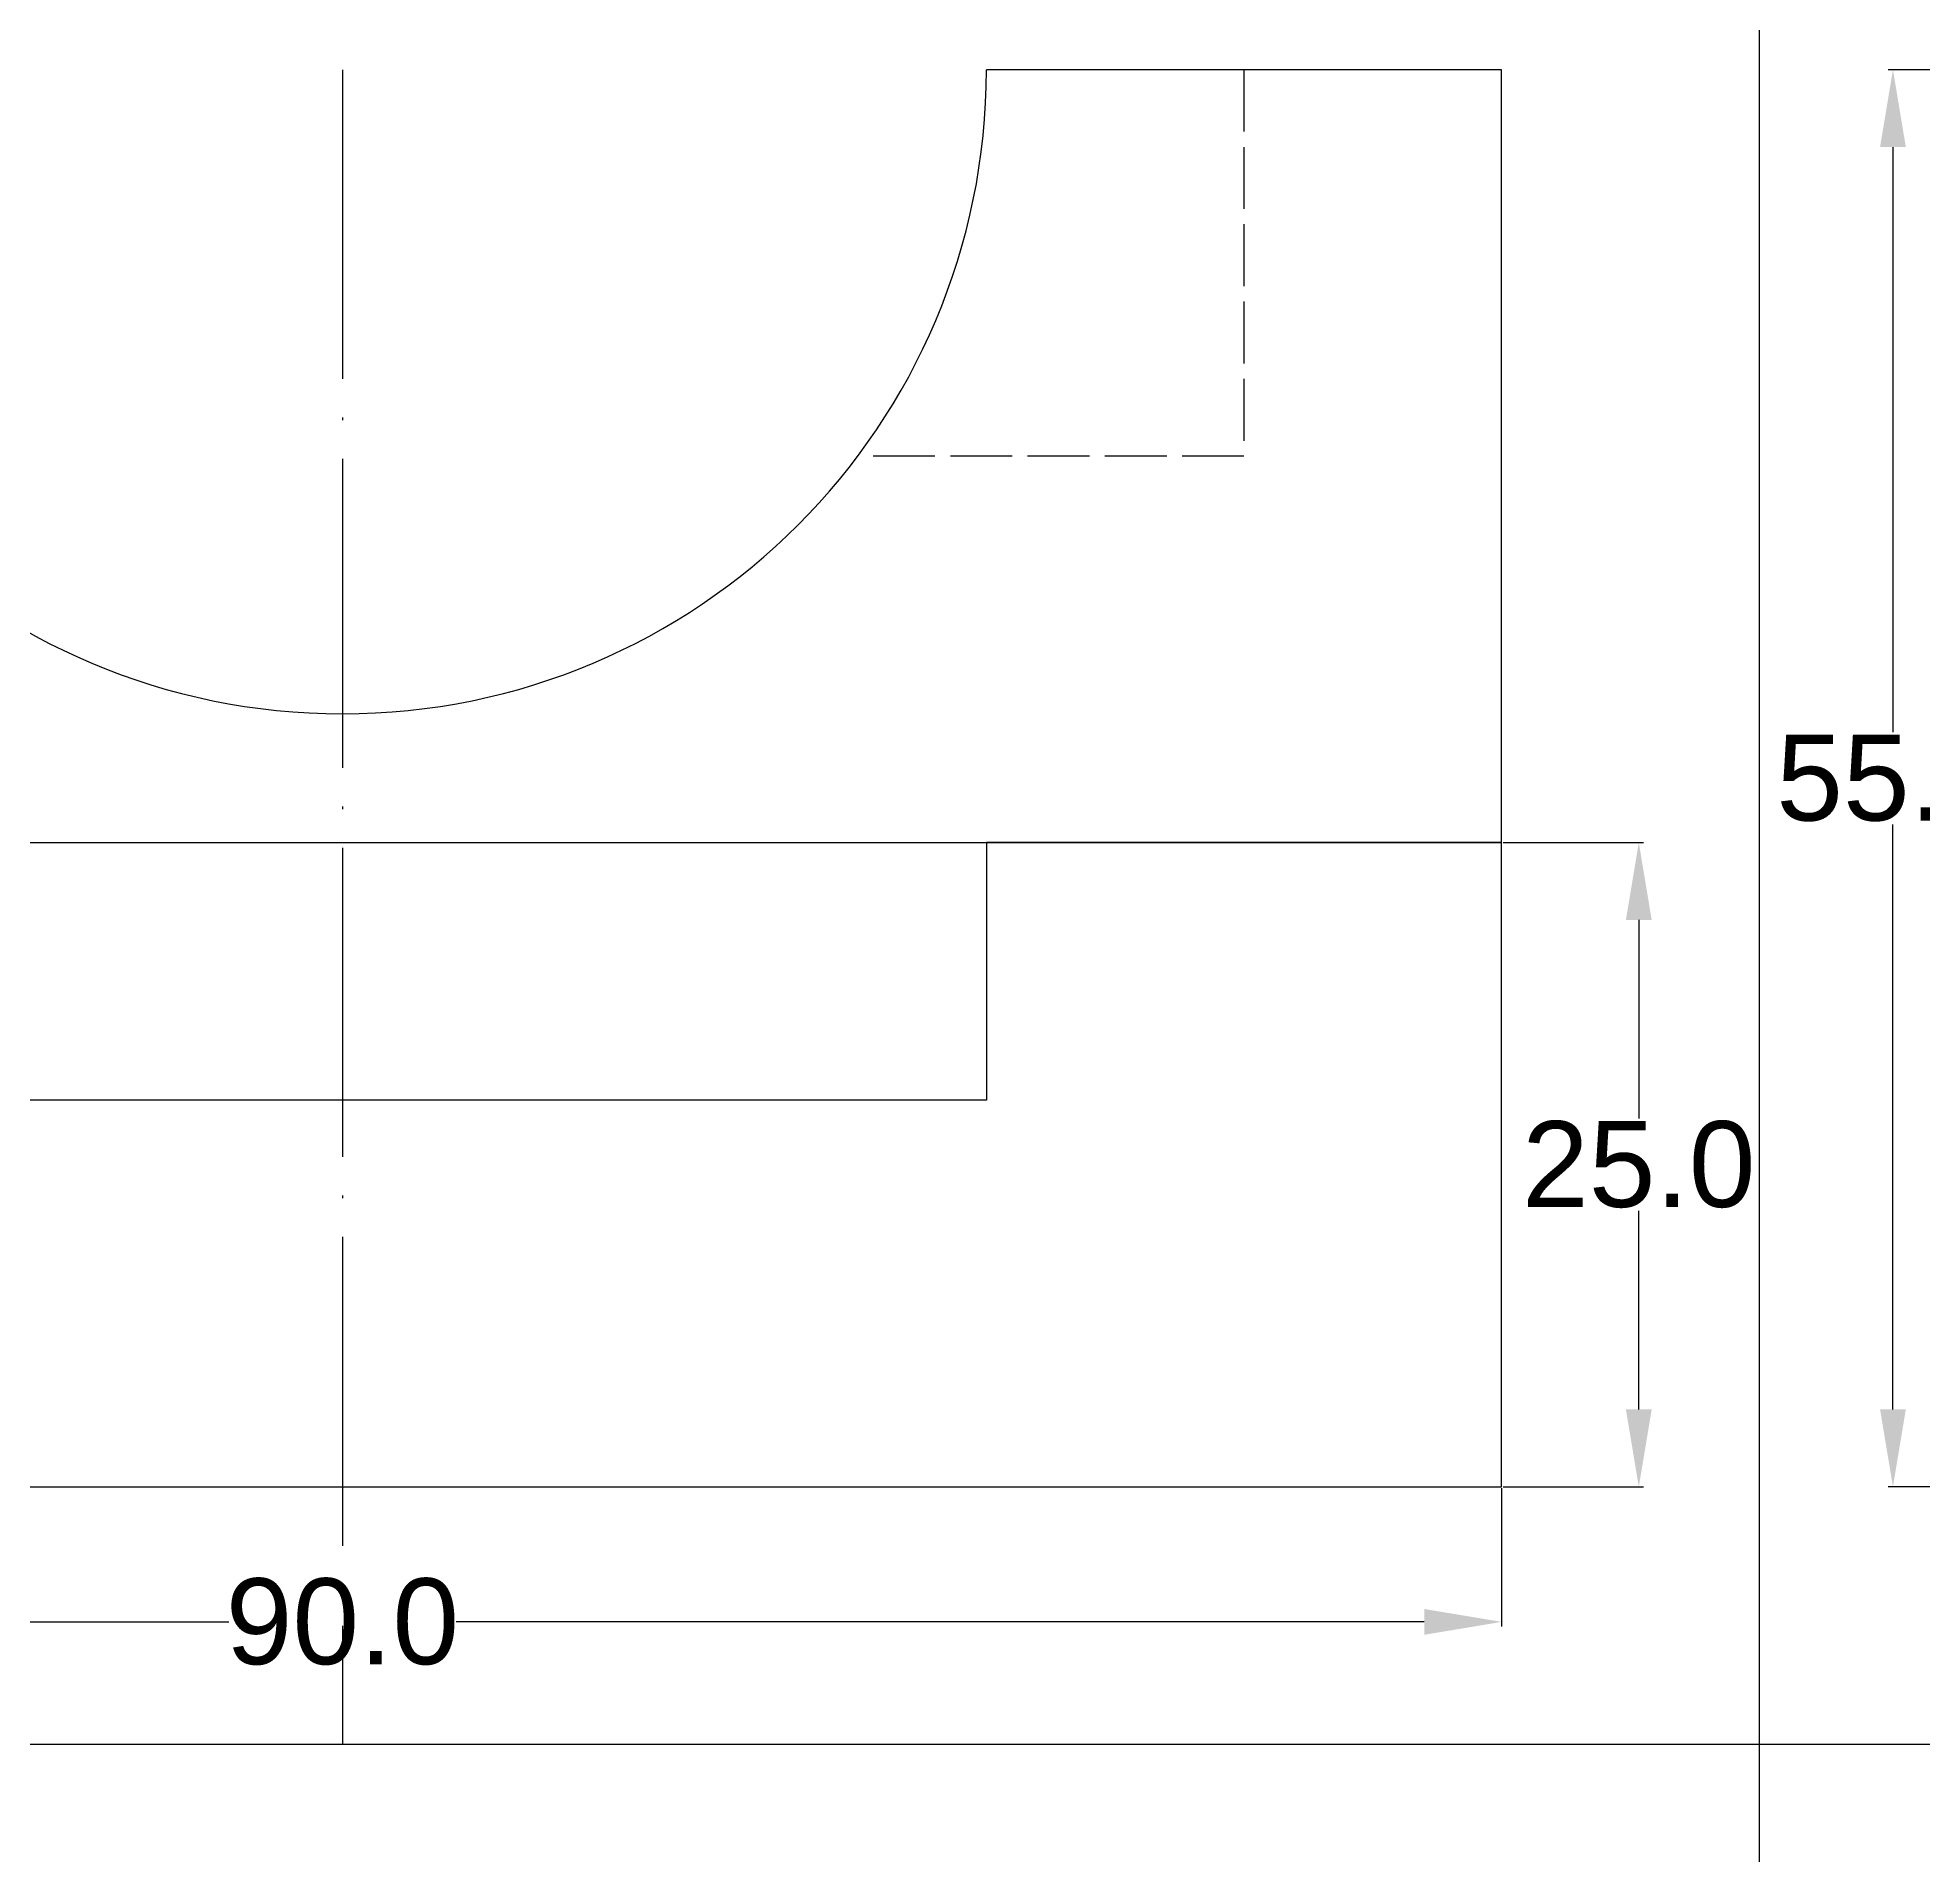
# Model space of a CAD drawing. Header units: inches. Extents: x -140 to 140, y -120 to 120.
# Drawn here: x -66.8 to 6.3, y -4.3 to 66.2 of the extents above; entities that cross this region are included whole.
import ezdxf

# ---------------------------------------------------------------- set-up
doc = ezdxf.new("R2010")
doc.units = ezdxf.units.IN
doc.header["$MEASUREMENT"] = 0
doc.linetypes.add('ACAD_ISO02W100', pattern=[15, 12, -3])
doc.linetypes.add('ACAD_ISO04W100', pattern=[30, 24, -3, 0, -3])
doc.layers.add('dash', color=7, linetype='ACAD_ISO02W100')
doc.layers.add('dash dot', color=7, linetype='ACAD_ISO04W100')
doc.styles.get("Standard").update_dxf_attribs({"font": 'arial.ttf'})
doc.dimstyles.get("Standard").update_dxf_attribs({"dimtxt": 0.3, "dimasz": 3, "dimexe": 0.18, "dimexo": 0.0625, "dimgap": 0.09, "dimtad": 0, "dimtih": 1, "dimtoh": 1, "dimdec": 1, "dimzin": 0, "dimdsep": 46, "dimtxsty": 'Standard', "dimcen": 0.09, "dimadec": 0, "dimazin": 0, "dimtfac": 1, "dimtdec": 1, "dimtofl": 0, "dimtmove": 0, "dimatfit": 3, "dimfxl": 1, "dimtolj": 1, "dimtzin": 0, "dimarcsym": 0})

# ---------------------------------------------------------------- blocks, each defined once
blk = doc.blocks.new('*D5')
at = {"color": 0, "lineweight": -2, "transparency": 16777216}
for p, q in [((-100, 9.938), (-100, 4.573)), ((-10, 9.938), (-10, 4.573)), ((-97, 4.753), (-59.414, 4.753)), ((-13, 4.753), (-50.586, 4.753))]:
    blk.add_line(p, q, dxfattribs=at)
at = {"color": 0, "transparency": 16777216}
for points in [[(-97, 5.253), (-97, 4.253), (-100, 4.753)], [(-13, 5.253), (-13, 4.253), (-10, 4.753)]]:
    blk.add_solid(points, dxfattribs=at)
at = {"layer": 'Defpoints', "color": 0, "transparency": 16777216}
for p in [(-100, 10), (-10, 10), (-10, 4.753)]:
    blk.add_point(p, dxfattribs=at)
at = {"color": 0, "transparency": 16777216, "insert": (-55, 4.753), "char_height": 0.3, "attachment_point": 5}
blk.add_mtext('\\A1;{\\H11.11111x;90.0}', dxfattribs=at)
blk = doc.blocks.new('*D7')
at = {"color": 0, "lineweight": -2, "transparency": 16777216}
for p, q in [((9.938, 65), (5.016, 65)), ((5.196, 62), (5.196, 39.292)), ((5.196, 13), (5.196, 35.708)), ((9.938, 10), (5.016, 10))]:
    blk.add_line(p, q, dxfattribs=at)
at = {"color": 0, "transparency": 16777216}
for points in [[(4.696, 62), (5.696, 62), (5.196, 65)], [(4.696, 13), (5.696, 13), (5.196, 10)]]:
    blk.add_solid(points, dxfattribs=at)
at = {"layer": 'Defpoints', "color": 0, "transparency": 16777216}
for p in [(5.196, 65), (10, 65), (10, 10)]:
    blk.add_point(p, dxfattribs=at)
at = {"color": 0, "transparency": 16777216, "insert": (5.196, 37.5), "char_height": 0.3, "attachment_point": 5}
blk.add_mtext('\\A1;{\\H11.11111x;55.0}', dxfattribs=at)
blk = doc.blocks.new('*D9')
at = {"color": 0, "lineweight": -2, "transparency": 16777216}
for p, q in [((-9.938, 35), (-4.491, 35)), ((-4.671, 32), (-4.671, 24.292)), ((-4.671, 13), (-4.671, 20.708)), ((-9.938, 10), (-4.491, 10))]:
    blk.add_line(p, q, dxfattribs=at)
at = {"color": 0, "transparency": 16777216}
for points in [[(-5.171, 32), (-4.171, 32), (-4.671, 35)], [(-5.171, 13), (-4.171, 13), (-4.671, 10)]]:
    blk.add_solid(points, dxfattribs=at)
at = {"layer": 'Defpoints', "color": 0, "transparency": 16777216}
for p in [(-10, 35), (-4.671, 35), (-10, 10)]:
    blk.add_point(p, dxfattribs=at)
at = {"color": 0, "transparency": 16777216, "insert": (-4.671, 22.5), "char_height": 0.3, "attachment_point": 5}
blk.add_mtext('\\A1;{\\H11.11111x;25.0}', dxfattribs=at)

msp = doc.modelspace()

# ---------------------------------------------------------------- linework, layer by layer
for p, q in [((0, 120), (0, -120)), ((-10, 65), (-30, 65)), ((-10, 35), (-10, 65)), ((-100, 35), (-10, 35)), ((-10, 35), (-30, 35)), ((-30, 35), (-30, 25)), ((-10, 10), (-10, 35)), ((-30, 25), (-80, 25)), ((-100, 10), (-10, 10)), ((140, 0), (-140, 0))]:
    msp.add_line(p, q)
msp.add_arc((-55, 65), 25, 180, 0)
at = {"layer": 'dash', "ltscale": 0.2}
for p, q in [((-20, 65), (-20, 50)), ((-20, 50), (-35, 50))]:
    msp.add_line(p, q, dxfattribs=at)
at = {"layer": 'dash dot', "ltscale": 0.5}
msp.add_line((-55, 65), (-55, 0), dxfattribs=at)
at = {"layer": 'Defpoints'}
msp.add_line((-10, 65), (-20, 65), dxfattribs=at)

# ---------------------------------------------------------------- dimensions: what is measured, and where the dimension line sits
for base, p1, p2, picture, middle in [((5.196, 65), (10, 10), (10, 65), '*D7', (5.196, 37.5)), ((-4.671, 35), (-10, 10), (-10, 35), '*D9', (-4.671, 22.5))]:
    dim = msp.add_linear_dim(base=base, p1=p1, p2=p2, angle=90, text='{\\H11.11111x;<>}', dimstyle='Standard')
    dim.commit()
    dim.dimension.update_dxf_attribs({"geometry": picture, "text_midpoint": middle})
dim = msp.add_linear_dim(base=(-10, 4.753), p1=(-100, 10), p2=(-10, 10), text='{\\H11.11111x;<>}', dimstyle='Standard')
dim.commit()
dim.dimension.update_dxf_attribs({"geometry": '*D5', "text_midpoint": (-55, 4.753)})

doc.saveas('drawing.dxf')
